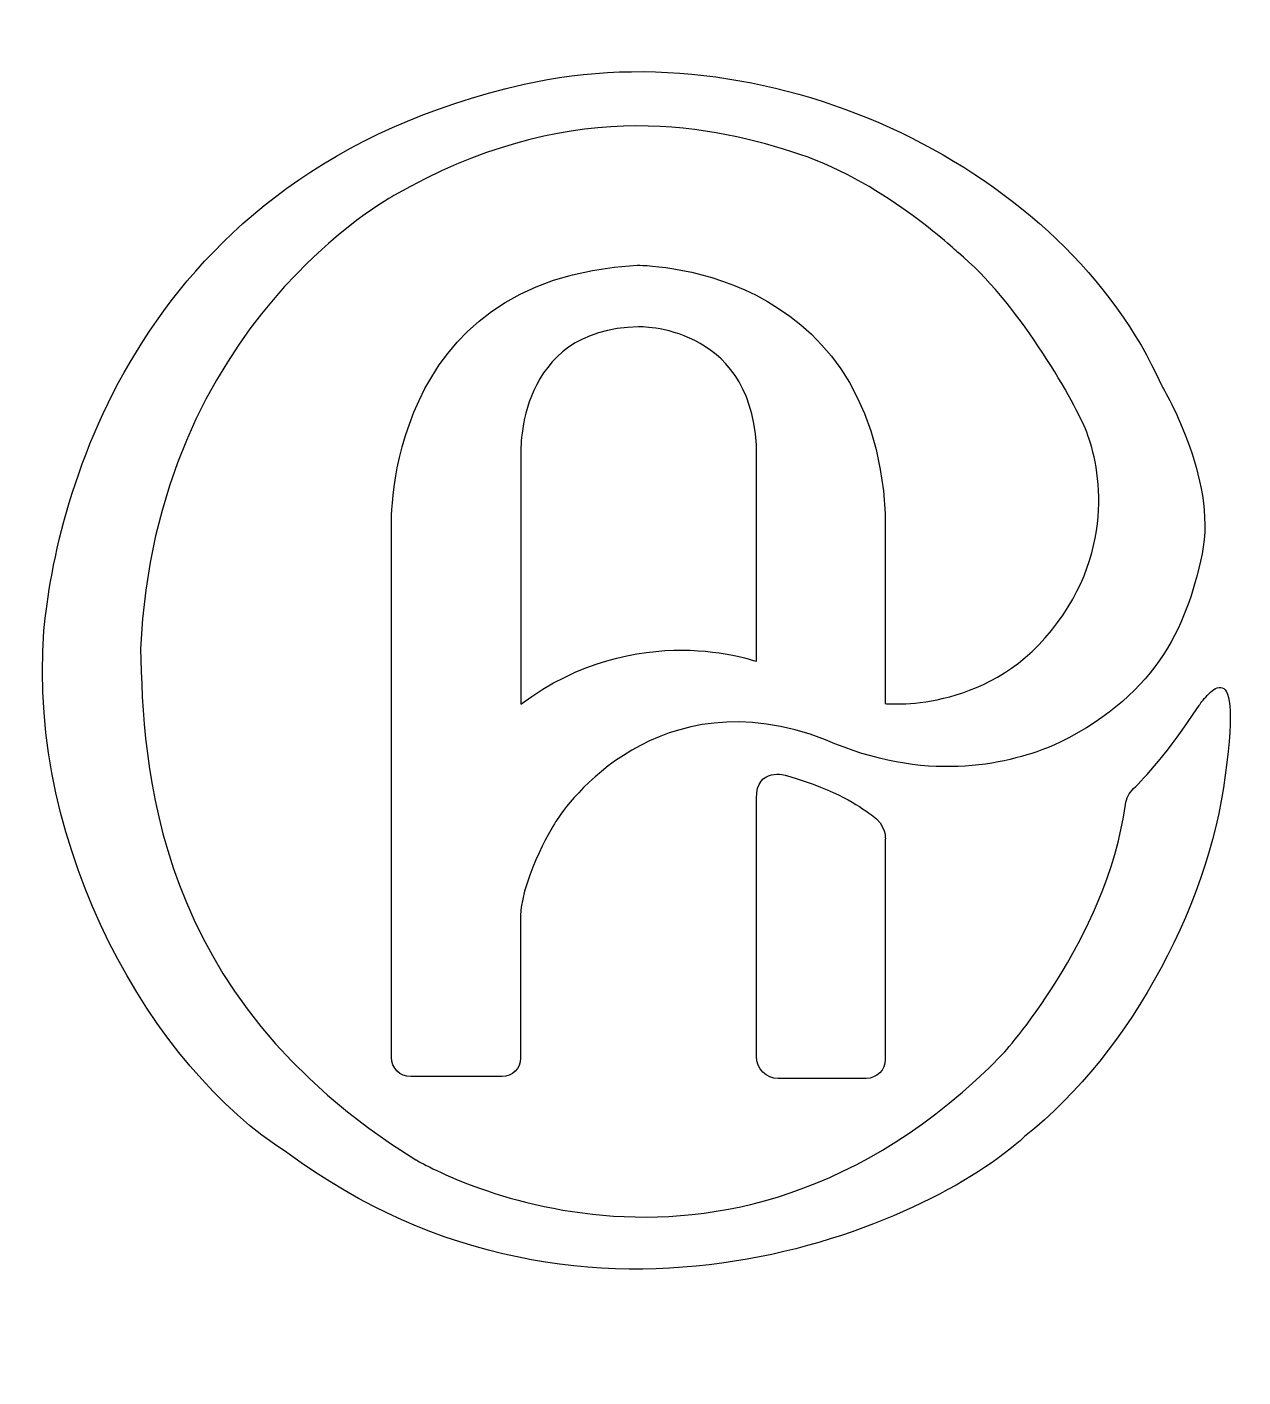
# Model space of a CAD drawing. Header units: millimetres. Extents: x -257 to 309, y -131 to 82.
# Drawn here: x 212 to 297.6, y -12.5 to 82.5 of the extents above; entities that cross this region are included whole.
import ezdxf

# ---------------------------------------------------------------- set-up
doc = ezdxf.new("R2010")
doc.units = ezdxf.units.MM
doc.header["$MEASUREMENT"] = 0
doc.layers.add('Layer 1', color=7, linetype='Continuous')

msp = doc.modelspace()

# ---------------------------------------------------------------- linework, layer by layer
at = {"layer": 'Layer 1', "color": 250}
for points, knots in [([(294.4714, 34.7246), (292.2451, 31.3656), (290.6233, 29.6195), (289.8612, 28.8827), (289.5523, 28.5834), (289.3505, 28.1922), (289.2909, 27.7658), (287.9448, 18.1881), (280.6216, 10.1702), (280.6216, 10.1702), (260.6867, -10.1011), (239.3519, 2.7785), (239.3519, 2.7785), (220.5931, 14.3698), (220.2013, 30.7206), (219.9773, 38.7097), (221.0093, 61.6468), (237.8589, 70.6278), (237.8589, 70.6278), (249.7482, 77.4675), (259.5855, 75.7234), (265.8103, 73.67), (271.942, 71.8783), (277.5136, 66.5865), (277.5136, 66.5865), (281.5919, 63.2734), (285.5493, 56.3954), (286.4731, 54.1834), (287.3972, 51.9715), (288.7967, 45.8957), (284.0933, 40.0161), (279.3896, 34.1365), (272.39, 34.8644), (272.39, 34.8644), (272.39, 34.8644), (272.39, 48.2292), (272.39, 48.2292), (271.4193, 65.8868), (254.9191, 65.7001), (254.9191, 65.7001), (237.056, 64.7667), (237.6349, 47.3774), (237.6349, 47.3774), (237.6349, 47.3774), (237.6349, 9.9736), (237.6349, 9.9736), (237.6349, 9.2266), (238.2404, 8.6207), (238.9881, 8.6207), (238.9881, 8.6207), (245.4233, 8.6207), (245.4233, 8.6207), (246.1367, 8.6207), (246.7156, 9.1995), (246.7156, 9.9133), (246.7156, 9.9133), (246.7156, 19.9972), (246.7156, 19.9972), (246.8834, 22.8812), (249.2073, 26.5773), (249.2073, 26.5773), (249.9071, 27.725), (256.4029, 36.8523), (268.1904, 32.3167), (275.19, 29.2369), (280.7894, 30.5528), (284.0371, 31.8407), (291.3169, 35.2004), (293.5566, 40.0723), (294.6766, 45.3918), (295.7966, 50.7117), (291.8019, 57.3006), (291.8019, 57.3006), (285.0825, 72.3825), (264.5824, 82.4616), (246.9677, 78.4299), (219.6413, 72.2702), (214.0042, 49.1622), (213.1829, 39.9791), (211.9885, 24.5982), (220.8733, 9.218), (230.2804, 3.2823), (251.634, -12.5089), (275.6377, -1.7016), (282.1893, 4.4023), (289.7489, 10.3939), (295.5127, 21.2758), (296.4124, 30.7206), (297.5605, 39.4561), (294.4714, 34.7246), (294.4714, 34.7246)], [0, 0, 0, 0, 0.0333333, 0.0333333, 0.0333333, 0.0666667, 0.0666667, 0.0666667, 0.1, 0.1, 0.1, 0.1333333, 0.1333333, 0.1333333, 0.1666667, 0.1666667, 0.1666667, 0.2, 0.2, 0.2, 0.2333333, 0.2333333, 0.2333333, 0.2666667, 0.2666667, 0.2666667, 0.3, 0.3, 0.3, 0.3333333, 0.3333333, 0.3333333, 0.3666667, 0.3666667, 0.3666667, 0.4, 0.4, 0.4, 0.4333333, 0.4333333, 0.4333333, 0.4666667, 0.4666667, 0.4666667, 0.5, 0.5, 0.5, 0.5333333, 0.5333333, 0.5333333, 0.5666667, 0.5666667, 0.5666667, 0.6, 0.6, 0.6, 0.6333333, 0.6333333, 0.6333333, 0.6666667, 0.6666667, 0.6666667, 0.7, 0.7, 0.7, 0.7333333, 0.7333333, 0.7333333, 0.7666667, 0.7666667, 0.7666667, 0.8, 0.8, 0.8, 0.8333333, 0.8333333, 0.8333333, 0.8666667, 0.8666667, 0.8666667, 0.9, 0.9, 0.9, 0.9333333, 0.9333333, 0.9333333, 0.9666667, 0.9666667, 0.9666667, 1, 1, 1, 1]), ([(263.3144, 37.8322), (263.3144, 37.8322), (254.9191, 40.9402), (246.7436, 34.827), (246.7436, 34.827), (246.7436, 52.5312), (246.7436, 52.5312), (246.7436, 52.5312), (246.4357, 61.2389), (255.0225, 61.3697), (255.0225, 61.3697), (262.8332, 61.556), (263.3144, 53.0778), (263.3144, 53.0778), (263.3144, 37.8322), (263.3144, 37.8322)], [0, 0, 0, 0, 0.2, 0.2, 0.2, 0.4, 0.4, 0.4, 0.6, 0.6, 0.6, 0.8, 0.8, 0.8, 1, 1, 1, 1]), ([(263.3144, 28.1819), (263.3144, 28.1819), (263.3144, 10.0322), (263.3144, 10.0322), (263.3144, 9.1804), (264.0049, 8.4902), (264.8564, 8.4902), (264.8564, 8.4902), (271.046, 8.4902), (271.046, 8.4902), (271.7885, 8.4902), (272.39, 9.0916), (272.39, 9.8339), (272.39, 9.8339), (272.39, 25.3076), (272.39, 25.3076), (272.39, 25.3076), (272.502, 26.3344), (271.4193, 27.0434), (270.337, 27.7531), (269.2543, 28.6597), (265.4277, 29.8058), (265.4277, 29.8058), (263.3144, 30.4596), (263.3144, 28.1819)], [0, 0, 0, 0, 0.125, 0.125, 0.125, 0.25, 0.25, 0.25, 0.375, 0.375, 0.375, 0.5, 0.5, 0.5, 0.625, 0.625, 0.625, 0.75, 0.75, 0.75, 0.875, 0.875, 0.875, 1, 1, 1, 1])]:
    msp.add_open_spline(points, degree=3, knots=knots, dxfattribs=at)

doc.saveas('drawing.dxf')
